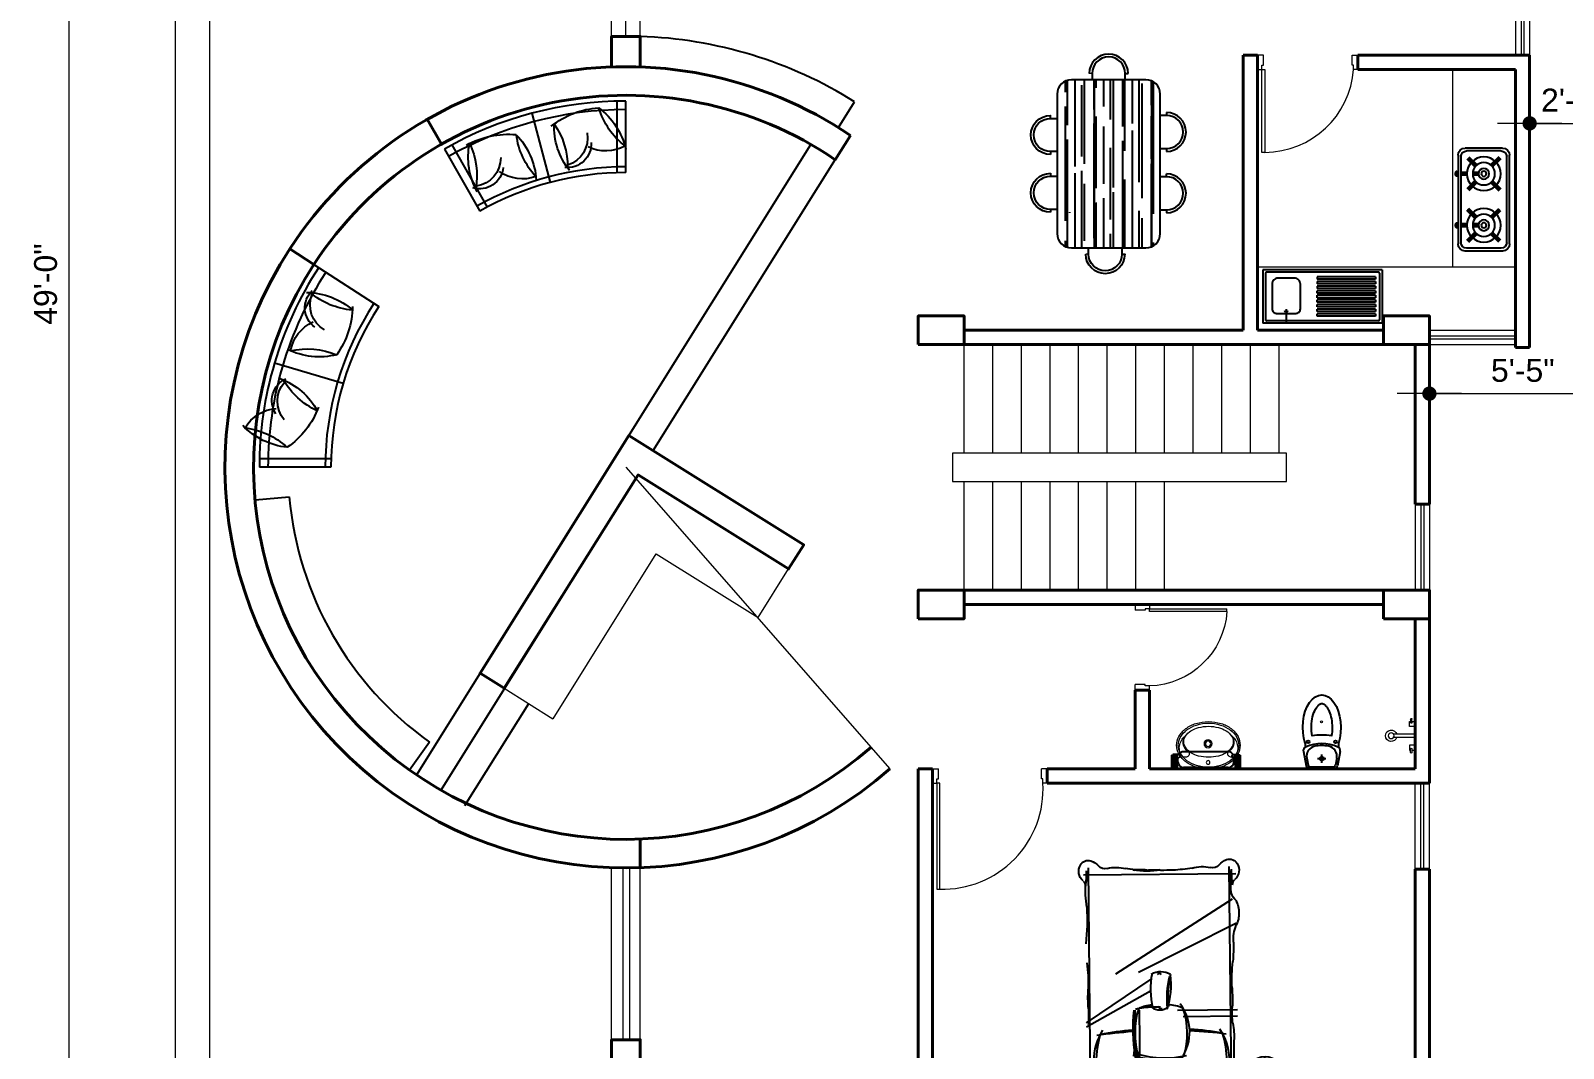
# Model space of a CAD drawing. Header units: feet. Extents: x -12602 to -9993, y 30446 to 32076.
# Drawn here: x -11987 to -11452, y 30785 to 31141 of the extents above; entities that cross this region are included whole.
import ezdxf

# ---------------------------------------------------------------- set-up
doc = ezdxf.new("R2010")
doc.units = ezdxf.units.FT
doc.layers.get('0').update_dxf_attribs({"lineweight": 30})
for name, color, linetype in [('D-TEXT', 5, 'Continuous'), ('FIXTURE', 150, 'Continuous'), ('FUR', 251, 'Continuous'), ('SHAD', 252, 'Continuous')]:
    doc.layers.add(name, color=color, linetype=linetype)
for name, color, linetype, lineweight in [('DIM', 140, 'Continuous', 20), ('Fixture-1', 22, 'Continuous', 18), ('Furniture', 28, 'Continuous', 25), ('GREEN', 72, 'Continuous', 18), ('LINE', 121, 'Continuous', 20), ('low wall', 126, 'Continuous', 20), ('RCC COL', 1, 'Continuous', 40), ('stair', 12, 'Continuous', 13), ('WALL', 7, 'Continuous', 30), ('WALL_1', 86, 'Continuous', 40)]:
    doc.layers.add(name, color=color, linetype=linetype, lineweight=lineweight)
doc.styles.add('BABUL', font='arial.ttf', dxfattribs={"height": 8})
doc.dimstyles.new('GOURI', dxfattribs={"dimtxt": 8, "dimasz": 2, "dimexe": 0.18, "dimexo": 0.0625, "dimgap": 4, "dimtad": 1, "dimdec": 0, "dimlfac": -1, "dimzin": 3, "dimdsep": 46, "dimlunit": 4, "dimtxsty": 'BABUL', "dimblk": 'RANI', "dimcen": 0.09, "dimse1": 1, "dimse2": 1, "dimclrd": 256, "dimclre": 256, "dimclrt": 256, "dimadec": 0, "dimazin": 0, "dimtfac": 1, "dimtdec": 0, "dimtix": 1, "dimtmove": 0, "dimatfit": 0, "dimfxl": 1, "dimtolj": 1, "dimtzin": 0, "dimlwd": 15, "dimlwe": 5, "dimarcsym": 0})

# ---------------------------------------------------------------- blocks, each defined once
blk = doc.blocks.new('RANI')
at = {"layer": 'DIM'}
for p, q in [((0, 5.625), (0, -5.625)), ((-5.625, 0), (5.625, 0))]:
    blk.add_line(p, q, dxfattribs=at)
at = {"layer": 'DIM', "const_width": 1.25}
blk.add_lwpolyline([(-0.625, 0, 1), (0.625, 0, 1)], format="xyb", close=True, dxfattribs=at)
blk = doc.blocks.new('*D17')
at = {"layer": 'Defpoints', "color": 0, "transparency": 16777216}
for p in [(-11936.97, 31346.23), (-11974.12, 30758.13), (-11936.97, 30758.13)]:
    blk.add_point(p, dxfattribs=at)
at = {"layer": 'DIM', "lineweight": 15, "transparency": 16777216}
blk.add_line((-11974.12, 31344.23), (-11974.12, 30760.13), dxfattribs=at)
at = {"layer": 'DIM', "lineweight": 15, "transparency": 16777216, "xscale": 2, "yscale": 2, "zscale": 2}
for p, rotation in [((-11974.12, 31346.23), 90), ((-11974.12, 30758.13), 270)]:
    blk.add_blockref('RANI', p, dxfattribs=dict(at, rotation=rotation))
at = {"layer": 'DIM', "transparency": 16777216, "insert": (-11982.21, 31052.18), "char_height": 8, "attachment_point": 5, "rotation": 90, "style": 'BABUL'}
blk.add_mtext('\\A1;49\'-0"', dxfattribs=at)
blk = doc.blocks.new('*D18')
at = {"layer": 'Defpoints', "color": 0, "transparency": 16777216}
for p in [(-11498.97, 31013.92), (-11433.76, 31013.92), (-11433.76, 31013.92)]:
    blk.add_point(p, dxfattribs=at)
at = {"layer": 'DIM', "lineweight": 15, "transparency": 16777216}
blk.add_line((-11496.97, 31013.92), (-11435.76, 31013.92), dxfattribs=at)
at = {"layer": 'DIM', "lineweight": 15, "transparency": 16777216, "xscale": 2, "yscale": 2, "zscale": 2, "rotation": 180}
blk.add_blockref('RANI', (-11498.97, 31013.92), dxfattribs=at)
at = {"layer": 'DIM', "lineweight": 15, "transparency": 16777216, "xscale": 2, "yscale": 2, "zscale": 2}
blk.add_blockref('RANI', (-11433.76, 31013.92), dxfattribs=at)
at = {"layer": 'DIM', "transparency": 16777216, "insert": (-11466.37, 31021.99), "char_height": 8, "attachment_point": 5, "style": 'BABUL'}
blk.add_mtext('\\A1;5\'-5"', dxfattribs=at)
blk = doc.blocks.new('A$C30337B08')
at = {"layer": 'FIXTURE'}
for p, q in [((1.01, 2.5), (1.01, 33.5)), ((2.01, 3), (2.01, 33)), ((16.51, 36), (3.51, 36)), ((16.01, 35), (4.01, 35)), ((4.08, 32.22), (6.92, 29.38)), ((4.42, 32.58), (7.25, 29.75)), ((4.79, 32.92), (7.63, 30.08)), ((15.22, 32.92), (12.38, 30.08)), ((15.59, 32.58), (12.76, 29.75)), ((15.93, 32.22), (13.09, 29.38)), ((18.01, 33), (18.01, 3)), ((19.01, 33.5), (19.01, 2.5)), ((0.39, 27.76), (0.39, 26.24)), ((0.49, 27.78), (0.49, 26.22)), ((0.59, 27.76), (0.59, 26.24)), ((4.13, 27.5), (2.01, 27.5)), ((4.11, 27), (2.01, 27)), ((8.11, 27), (6.11, 27)), ((8.18, 27.5), (6.14, 27.5)), ((4.13, 26.5), (2.01, 26.5)), ((6.92, 24.62), (4.08, 21.78)), ((7.25, 24.25), (4.42, 21.42)), ((7.63, 23.92), (4.79, 21.08)), ((8.18, 26.5), (6.14, 26.5)), ((12.38, 23.92), (15.22, 21.08)), ((12.76, 24.25), (15.59, 21.42)), ((13.09, 24.62), (15.93, 21.78)), ((6.92, 11.38), (4.08, 14.22)), ((7.25, 11.75), (4.42, 14.58)), ((7.63, 12.08), (4.79, 14.92)), ((12.38, 12.08), (15.22, 14.92)), ((12.76, 11.75), (15.59, 14.58)), ((13.09, 11.38), (15.93, 14.22)), ((0.39, 9.76), (0.39, 8.24)), ((0.49, 9.78), (0.49, 8.22)), ((0.59, 9.76), (0.59, 8.24)), ((4.13, 9.5), (2.01, 9.5)), ((4.11, 9), (2.01, 9)), ((4.13, 8.5), (2.01, 8.5)), ((4.08, 3.78), (6.92, 6.62)), ((4.42, 3.42), (7.25, 6.25)), ((4.79, 3.08), (7.63, 5.92)), ((8.11, 9), (6.11, 9)), ((8.18, 9.5), (6.14, 9.5)), ((8.18, 8.5), (6.14, 8.5)), ((15.22, 3.08), (12.38, 5.92)), ((15.59, 3.42), (12.76, 6.25)), ((15.93, 3.78), (13.09, 6.62)), ((16.01, 1), (4.01, 1)), ((16.51, 0), (3.51, 0))]:
    blk.add_line(p, q, dxfattribs=at)
for points in [[(0, 27, -0.063415), (0.04, 27.31, -0.076468), (0.14, 27.55, -0.107136), (0.31, 27.72, -0.147373), (0.49, 27.78, -0.147373), (0.66, 27.72, -0.107136), (0.83, 27.55, -0.076468), (0.93, 27.31, -0.063415), (0.97, 27, -0.063415), (0.93, 26.69, -0.076468), (0.83, 26.45, -0.107136), (0.66, 26.28, -0.147373), (0.49, 26.22, -0.147373), (0.31, 26.28, -0.107136), (0.14, 26.45, -0.076468), (0.04, 26.69, -0.063415)], [(0, 9, -0.063415), (0.04, 9.31, -0.076468), (0.14, 9.55, -0.107136), (0.31, 9.72, -0.147373), (0.49, 9.78, -0.147373), (0.66, 9.72, -0.107136), (0.83, 9.55, -0.076468), (0.93, 9.31, -0.063415), (0.97, 9, -0.063415), (0.93, 8.69, -0.076468), (0.83, 8.45, -0.107136), (0.66, 8.28, -0.147373), (0.49, 8.22, -0.147373), (0.31, 8.28, -0.107136), (0.14, 8.45, -0.076468), (0.04, 8.69, -0.063415)]]:
    blk.add_lwpolyline(points, format="xyb", close=True, dxfattribs=at)
for centre, radius in [((10.01, 27), 5.89), ((10.01, 27), 3.89), ((10.01, 27), 1.89), ((10.01, 27), 0.895), ((10.01, 9), 5.89), ((10.01, 9), 3.89), ((10.01, 9), 1.89), ((10.01, 9), 0.895)]:
    blk.add_circle(centre, radius, dxfattribs=at)
for centre, radius, start, end in [((3.51, 33.5), 2.5, 90, 180), ((4.01, 33), 2, 90, 180), ((16.01, 33), 2, 0, 90), ((16.51, 33.5), 2.5, 0, 90), ((3.51, 2.5), 2.5, 180, 270), ((4.01, 3), 2, 180, 270), ((16.01, 3), 2, 270, 0), ((16.51, 2.5), 2.5, 270, 0)]:
    blk.add_arc(centre, radius, start, end, dxfattribs=at)
blk = doc.blocks.new('basin.1')
at = {"layer": 'FIXTURE', "color": 32}
for p, q in [((-243565.58, 8081.66), (-243565.58, 8046.11)), ((-243565.58, 8081.66), (-243549.58, 8081.66)), ((-243564.83, 8080.61), (-243564.83, 8047.16)), ((-243564.53, 8080.91), (-243550.63, 8080.91)), ((-243563.48, 8079.69), (-243563.48, 8062.3)), ((-243563.48, 8079.69), (-243562.78, 8079.69)), ((-243562.78, 8079.69), (-243562.78, 8062.3)), ((-243562.08, 8079.69), (-243562.08, 8062.3)), ((-243562.08, 8079.69), (-243561.38, 8079.69)), ((-243561.38, 8079.69), (-243561.38, 8062.3)), ((-243560.68, 8079.69), (-243560.68, 8062.3)), ((-243560.68, 8079.69), (-243559.98, 8079.69)), ((-243559.98, 8079.69), (-243559.98, 8062.3)), ((-243559.28, 8079.69), (-243559.28, 8062.3)), ((-243559.28, 8079.69), (-243559.28, 8062.3)), ((-243559.28, 8079.69), (-243558.58, 8079.69)), ((-243558.58, 8079.69), (-243558.58, 8062.3)), ((-243557.94, 8079.69), (-243557.94, 8062.3)), ((-243557.94, 8079.69), (-243557.24, 8079.69)), ((-243557.24, 8079.69), (-243557.24, 8062.3)), ((-243556.58, 8079.69), (-243556.58, 8062.3)), ((-243556.58, 8079.69), (-243555.88, 8079.69)), ((-243555.88, 8079.69), (-243555.88, 8062.3)), ((-243555.18, 8079.69), (-243555.18, 8062.3)), ((-243555.18, 8079.69), (-243554.48, 8079.69)), ((-243554.48, 8079.69), (-243554.48, 8062.3)), ((-243553.78, 8079.69), (-243553.78, 8062.3)), ((-243553.78, 8079.69), (-243553.08, 8079.69)), ((-243553.08, 8079.69), (-243553.08, 8062.3)), ((-243552.38, 8079.69), (-243552.38, 8062.3)), ((-243552.38, 8079.69), (-243551.68, 8079.69)), ((-243551.68, 8079.69), (-243551.68, 8062.3)), ((-243550.33, 8080.61), (-243550.33, 8047.16)), ((-243549.58, 8081.66), (-243549.58, 8046.11)), ((-243563.48, 8062.3), (-243562.78, 8062.3)), ((-243562.08, 8062.3), (-243561.38, 8062.3)), ((-243560.68, 8062.3), (-243559.98, 8062.3)), ((-243558.58, 8062.3), (-243559.28, 8062.3)), ((-243557.24, 8062.3), (-243557.94, 8062.3)), ((-243555.88, 8062.3), (-243556.58, 8062.3)), ((-243554.48, 8062.3), (-243555.18, 8062.3)), ((-243553.08, 8062.3), (-243553.78, 8062.3)), ((-243551.68, 8062.3), (-243552.38, 8062.3)), ((-243553.78, 8053.08), (-243549.83, 8053.08)), ((-243565.58, 8046.11), (-243549.58, 8046.11)), ((-243564.53, 8046.86), (-243550.63, 8046.86))]:
    blk.add_line(p, q, dxfattribs=at)
blk.add_lwpolyline([(-243561.26, 8048.86), (-243553.9, 8048.86, 0.414214), (-243552.55, 8050.21), (-243552.55, 8055.95, 0.414214), (-243553.9, 8057.3), (-243561.26, 8057.3, 0.414214), (-243563.06, 8055.5), (-243563.06, 8050.66, 0.414214)], format="xyb", close=True, dxfattribs=at)
for centre, radius, start, end in [((-243564.53, 8080.61), 0.3, 90, 180), ((-243550.63, 8080.61), 0.3, 0, 90), ((-243552.18, 8053.08), 1, 143.2125, 216.7875), ((-243564.53, 8047.16), 0.3, 180, 270), ((-243550.63, 8047.16), 0.3, 270, 0)]:
    blk.add_arc(centre, radius, start, end, dxfattribs=at)
blk = doc.blocks.new('A$C4B1E055B')
at = {"layer": 'Furniture', "linetype": 'Continuous'}
h = blk.add_hatch(dxfattribs=at)
h.set_pattern_fill('AR-RROOF', color=256, scale=5, angle=-180, style=0)
h.set_pattern_definition([(180, (2260.751, 240.4677), (-11, -5), [75, -10, 25, -5]), (180, (2254.101, 237.968), (5, -6.65), [15, -1.65, 30, -3.75]), (180, (2258.2512, 236.2177), (-26, -3.35), [40, -7, 20, -5])])
h.paths.add_polyline_path([(14.01, 45.01, 0.414214), (9.01, 40.01), (9.01, 14.01, 0.414214), (14.01, 9.01), (62.76, 9.01, 0.414214), (67.76, 14.01), (67.76, 40.01, 0.414214), (62.76, 45.01)])
at = {"layer": 'Furniture', "color": 0}
for p, q in [((22.47, 47.37), (21.47, 47.37)), ((35.07, 47.37), (34.07, 47.37)), ((42.67, 47.37), (41.67, 47.37)), ((54.27, 47.37), (55.27, 47.37)), ((6.8, 22.41), (6.8, 21.41)), ((69.96, 21.21), (69.96, 20.21)), ((22.3, 6.8), (21.3, 6.8)), ((33.9, 6.8), (34.9, 6.8)), ((43.71, 6.8), (42.71, 6.8)), ((56.31, 6.8), (55.31, 6.8))]:
    blk.add_line(p, q, dxfattribs=at)
at = {"layer": 'Furniture', "linetype": 'Continuous'}
for points in [[(21.47, 47.37, -1), (35.07, 47.37)], [(41.67, 47.37), (41.67, 47.37, -1), (55.27, 47.37), (55.27, 47.37)], [(22.47, 45.01), (22.47, 47.37, -1), (34.07, 47.37), (34.07, 45.01)], [(42.67, 45.01), (42.67, 47.37, -1), (54.27, 47.37), (54.27, 45.01)], [(62.76, 45.01), (14.01, 45.01, 0.414214), (9.01, 40.01), (9.01, 14.01, 0.414214), (14.01, 9.01), (62.76, 9.01)], [(14.01, 9.01), (62.76, 9.01, 0.414214), (67.76, 14.01), (67.76, 40.01, 0.414214), (62.76, 45.01), (14.01, 45.01)], [(6.8, 21.41), (6.8, 21.41, -1), (6.8, 35.01)], [(9.01, 22.41), (6.8, 22.41, -1), (6.8, 34.01), (9.01, 34.01)], [(67.76, 21.21), (69.96, 21.21, 1), (69.96, 32.81), (67.76, 32.81)], [(69.96, 20.21), (69.96, 20.21, 1), (69.96, 33.81)], [(21.3, 6.8, 1), (34.9, 6.8)], [(22.3, 9.01), (22.3, 6.8, 1), (33.9, 6.8), (33.9, 9.01)], [(42.71, 6.8, 1), (56.31, 6.8)], [(43.71, 9.01), (43.71, 6.8, 1), (55.31, 6.8), (55.31, 9.01)]]:
    blk.add_lwpolyline(points, format="xyb", dxfattribs=at)
at = {"layer": 'GREEN', "color": 0}
for p, q in [((6.8, 34.01), (6.8, 35.01)), ((69.96, 32.81), (69.96, 33.81))]:
    blk.add_line(p, q, dxfattribs=at)
at = {"layer": 'SHAD'}
blk.add_line((21.22, 40.56), (21.47, 40.56), dxfattribs=at)
blk = doc.blocks.new('ghggjhgjhhhhh')
at = {"layer": 'Fixture-1', "linetype": 'Continuous'}
for major_axis, start_param, end_param in [((4.4, -4.4), 2.356194, 2.864561), ((-4.4, -4.4), 3.418624, 3.926991)]:
    blk.add_ellipse((1.48, 5.08), major_axis=major_axis, ratio=1, start_param=start_param, end_param=end_param, dxfattribs=at)
at = {"layer": 'Fixture-1', "linetype": 'Continuous', "extrusion": (0, 0, -1)}
for centre, major_axis, start_param, end_param in [((1.48, 5.08), (-4, 4), 0.277032, 0.785398), ((1.48, 5.08), (4, 4), -0.785398, -0.277032), ((4.86, 1.19), (8.13, 8.13), 4.225689, 4.566231), ((4.86, 1.19), (7.73, 7.73), 4.225689, 4.566231), ((4.51, 1.25), (6.73, 6.73), 4.180478, 4.485897), ((2.79, 2.72), (6.31, 6.31), 4.566231, 4.989421), ((2.79, 2.72), (5.91, 5.91), 4.566231, 4.989421), ((1.9, 2.89), (-4.56, 4.56), 6.056693, 6.483617), ((2.57, 4.78), (3.97, 3.97), 4.533865, 5.257317), ((0.51, 5.52), (-2.51, 2.51), 6.262957, 8.154579), ((0.26, 5.36), (2.46, 2.46), -1.370365, -0.785398), ((0.26, 5.36), (-2.46, 2.46), 0.785398, 1.370365), ((2.37, 5.83), (-3.22, 3.22), 0.531261, 1.440514), ((-1.37, 2.89), (4.56, 4.56), -0.200432, 0.226492), ((4.4, 8.11), (0.847, 0.847), 1.399731, 3.037142), ((-3.98, 1.25), (-6.73, 6.73), 1.797289, 2.102707), ((0.16, 2.72), (5.91, 5.91), -0.277032, 0.146158), ((0.16, 2.72), (6.31, 6.31), -0.277032, 0.146158), ((4.14, 8.29), (-1.08, 1.08), 1.505156, 2.970527), ((-1.91, 1.19), (-7.73, 7.73), 1.716955, 2.057496), ((-1.91, 1.19), (8.13, 8.13), 0.146158, 0.486699), ((8.12, 0.18), (10.54, 10.54), 3.926991, 4.225689), ((8.12, 0.18), (-10.54, 10.54), 5.199088, 5.497787), ((8.12, 0.18), (10.15, 10.15), 3.926991, 4.225689), ((8.12, 0.18), (10.15, 10.15), 3.628292, 3.926991), ((8.64, 0.18), (9.75, 9.75), 3.926991, 4.180478), ((8.64, 0.18), (-9.75, 9.75), 5.2443, 5.497787), ((0.95, 0.02), (-1, 1), 4.712389, 10.995574), ((0.95, 0.02), (-0.671, 0.671), 4.712389, 10.995574), ((-8.12, 0.18), (-9.75, 9.75), 2.102707, 2.356194), ((-8.12, 0.18), (9.75, 9.75), 0.785398, 1.038886), ((7.48, 0.02), (-0.451, 0.451), 4.712389, 10.995574), ((-5.17, 0.18), (10.15, 10.15), 0.486699, 0.785398), ((-5.17, 0.18), (-10.15, 10.15), 2.356194, 2.654893), ((-5.17, 0.18), (-10.54, 10.54), 2.057496, 2.356194), ((-5.17, 0.18), (10.54, 10.54), 0.785398, 1.084097), ((4.86, -0.82), (-8.13, 8.13), 4.858547, 5.199088), ((4.86, -0.82), (-7.73, 7.73), 4.858547, 5.199088), ((4.51, -0.89), (-6.73, 6.73), 4.938881, 5.2443), ((-3.98, -0.89), (6.73, 6.73), 1.038886, 1.344304), ((-1.91, -0.82), (-7.73, 7.73), 2.654893, 2.995434), ((-1.91, -0.82), (8.13, 8.13), 1.084097, 1.424638), ((2.79, -2.36), (6.31, 6.31), 2.864561, 3.287751), ((2.79, -2.36), (5.91, 5.91), 2.864561, 3.287751), ((1.9, -2.52), (4.56, 4.56), 2.941161, 3.368085), ((0.51, -5.17), (-2.5, 2.5), 2.839983, 4.733183), ((2.56, -4.43), (3.96, 3.96), 2.596934, 3.321276), ((0.26, -4.99), (2.46, 2.46), 2.356194, 2.941161), ((1.48, -4.72), (4.4, 4.4), 2.356194, 2.864561), ((1.48, -4.72), (4, 4), 2.356194, 2.864561), ((0.26, -4.99), (2.46, 2.46), 1.771228, 2.356194), ((2.37, -5.47), (-3.22, 3.22), 3.271875, 4.181128), ((1.48, -4.72), (-4, 4), 3.418624, 3.926991), ((1.48, -4.72), (-4.4, 4.4), 3.418624, 3.926991), ((-1.37, -2.52), (-4.56, 4.56), 2.9151, 3.342024), ((4.4, -7.74), (-0.847, 0.847), 0.104451, 1.741862), ((0.16, -2.36), (5.91, 5.91), 1.424638, 1.847828), ((0.16, -2.36), (6.31, 6.31), 1.424638, 1.847828), ((4.14, -7.93), (-1.08, 1.08), 1.741862, 3.207233)]:
    blk.add_ellipse(centre, major_axis=major_axis, ratio=1, start_param=start_param, end_param=end_param, dxfattribs=at)
blk = doc.blocks.new('gl. shelf.plan')
at = {"layer": 'FIXTURE'}
for p, q in [((-24.01, -4.79), (-24.01, 0)), ((-24.01, 0), (-22.21, 0)), ((-22.21, -4.79), (-22.21, 0)), ((-1.8, -4.79), (-1.8, 0)), ((0, 0), (-1.8, 0)), ((0, -4.79), (0, 0)), ((-24.01, -2.33), (-22.21, -2.33)), ((-24.01, -2.43), (-22.21, -2.43)), ((-24.01, -4.79), (-22.21, -4.79)), ((-23.54, -4.79), (-23.54, -5)), ((-22.54, -5), (-23.54, -5)), ((-22.54, -4.79), (-22.54, -5)), ((-21.54, -5), (-22.54, -5)), ((-22.21, -3.91), (-21.54, -3.91)), ((-21.04, -4.41), (-21.04, -4.5)), ((-1.8, -3.91), (-2.47, -3.91)), ((-2.47, -5), (-1.47, -5)), ((0, -2.33), (-1.8, -2.33)), ((0, -2.43), (-1.8, -2.43)), ((0, -4.79), (-1.8, -4.79)), ((-1.47, -4.79), (-1.47, -5)), ((-1.47, -5), (-0.47, -5)), ((-0.47, -4.79), (-0.47, -5))]:
    blk.add_line(p, q, dxfattribs=at)
at = {"layer": 'FIXTURE', "lineweight": 0}
for p, q in [((-23.95, -2.33), (-23.95, 0)), ((-23.86, -2.33), (-23.86, 0)), ((-23.74, -2.33), (-23.74, 0)), ((-23.53, -2.33), (-23.53, 0)), ((-23.1, -2.33), (-23.1, 0)), ((-22.76, -2.33), (-22.76, 0)), ((-22.54, -2.33), (-22.54, 0)), ((-22.36, -2.33), (-22.36, 0)), ((-22.26, -2.33), (-22.26, 0)), ((-1.74, -2.33), (-1.74, 0)), ((-1.65, -2.33), (-1.65, 0)), ((-1.46, -2.33), (-1.46, 0)), ((-1.25, -2.33), (-1.25, 0)), ((-0.91, -2.33), (-0.91, 0)), ((-0.48, -2.33), (-0.48, 0)), ((-0.27, -2.33), (-0.27, 0)), ((-0.15, -2.33), (-0.15, 0)), ((-0.06, -2.33), (-0.06, 0)), ((-23.95, -4.79), (-23.95, -2.43)), ((-23.86, -4.79), (-23.86, -2.43)), ((-23.74, -4.79), (-23.74, -2.43)), ((-23.53, -4.79), (-23.53, -2.43)), ((-23.1, -4.79), (-23.1, -2.43)), ((-22.76, -4.79), (-22.76, -2.43)), ((-22.54, -4.79), (-22.54, -2.43)), ((-22.36, -4.79), (-22.36, -2.43)), ((-22.26, -4.79), (-22.26, -2.43)), ((-1.74, -4.79), (-1.74, -2.43)), ((-1.65, -4.79), (-1.65, -2.43)), ((-1.46, -4.79), (-1.46, -2.43)), ((-1.25, -4.79), (-1.25, -2.43)), ((-0.91, -4.79), (-0.91, -2.43)), ((-0.48, -4.79), (-0.48, -2.43)), ((-0.27, -4.79), (-0.27, -2.43)), ((-0.15, -4.79), (-0.15, -2.43)), ((-0.06, -4.79), (-0.06, -2.43))]:
    blk.add_line(p, q, dxfattribs=at)
at = {"layer": 'FIXTURE', "color": 250}
for p, q in [((-21.79, -2.41), (-21.79, -3.91)), ((-19.79, -0.5), (-4.22, -0.5)), ((-2.22, -2.43), (-2.22, -3.91)), ((-19.79, -6), (-4.22, -6))]:
    blk.add_line(p, q, dxfattribs=at)
for centre, start, end in [((-19.79, -2.5), 90, 177.5579), ((-19.79, -4), 209.9896, 270), ((-4.22, -2.5), 2.4421, 90), ((-4.22, -4), 270, 330.0104)]:
    blk.add_arc(centre, 2, start, end, dxfattribs=at)
at = {"layer": 'FIXTURE'}
for centre, start, end in [((-21.54, -4.41), 0, 90), ((-21.54, -4.5), 270, 0), ((-2.47, -4.41), 90, 180), ((-2.47, -4.5), 180, 270)]:
    blk.add_arc(centre, 0.5, start, end, dxfattribs=at)
blk = doc.blocks.new('T.FIX')
at = {"layer": 'Fixture-1', "linetype": 'Continuous'}
for p, q in [((13985.52, 2856.8, 1.18), (13984.32, 2856.8, 1.18)), ((13984.32, 2856.3, 1.18), (13985.52, 2856.3, 1.18)), ((13985.15, 2857.89, 1.18), (13986.9, 2857.89, 1.18)), ((13989.65, 2850.39, 1.18), (13989.65, 2857.89, 1.18)), ((13990.65, 2857.89, 1.18), (13989.65, 2857.89, 1.18)), ((13990.65, 2857.89, 1.18), (13990.65, 2850.39, 1.18)), ((13995.15, 2857.89, 1.18), (13993.4, 2857.89, 1.18)), ((13994.78, 2856.8, 1.18), (13995.98, 2856.8, 1.18)), ((13995.98, 2856.3, 1.18), (13994.78, 2856.3, 1.18))]:
    blk.add_line(p, q, dxfattribs=at)
at = {"layer": 'Fixture-1', "linetype": 'Continuous', "elevation": 1.18}
for points in [[(13985.15, 2856.8), (13985.15, 2857.89), (13986.9, 2857.89), (13986.9, 2855.89), (13985.15, 2855.89), (13985.15, 2856.3)], [(13995.15, 2856.8), (13995.15, 2857.89), (13993.4, 2857.89), (13993.4, 2855.89), (13995.15, 2855.89), (13995.15, 2856.3)]]:
    blk.add_lwpolyline(points, dxfattribs=at)
at = {"layer": 'Fixture-1', "linetype": 'Continuous'}
blk.add_circle((13990.15, 2849.52, 1.18), 1, dxfattribs=at)
for centre, radius, start, end in [((13984.32, 2856.55, 1.18), 0.25, 90, 270), ((13985.52, 2856.55, 1.18), 0.25, 270, 90), ((13994.78, 2856.55, 1.18), 0.25, 90, 270), ((13995.98, 2856.55, 1.18), 0.25, 270, 90), ((13990.15, 2849.52, 1.18), 2, 104.4775, 75.5225)]:
    blk.add_arc(centre, radius, start, end, dxfattribs=at)
blk = doc.blocks.new('A$C57130CE8')
at = {"color": 0}
for p, q in [((0, 30), (0, 28)), ((3.5, 28), (0, 28)), ((5, 28.5), (3.5, 28.5)), ((3.5, 28.5), (3.5, 28)), ((5, 30), (5, 28.5)), ((0, 0), (0, 2)), ((3.5, 2), (0, 2)), ((3.5, 1.5), (3.5, 2)), ((5, 1.5), (3.5, 1.5)), ((32, 2.5), (5, 2.5)), ((5, 2.5), (5, 1.5)), ((5, 0), (5, 1.5)), ((5, 1.5), (32, 1.5)), ((32, 2.5), (32, 1.5))]:
    blk.add_line(p, q, dxfattribs=at)
blk.add_arc((4.18, 0.63), 27.88, 3.8498, 88.312, dxfattribs=at)
blk = doc.blocks.new('A$C1EB656F2')
at = {"color": 0}
for p, q in [((38.5, 42), (37.5, 42)), ((37.5, 42), (37.5, 5)), ((38.5, 5), (38.5, 42)), ((0, 5), (1.5, 5)), ((1.5, 5), (1.5, 3.5)), ((1.5, 3.5), (2, 3.5)), ((2, 3.5), (2, 0)), ((37.5, 5), (38.5, 5)), ((38, 3.5), (38, 0)), ((38.5, 3.5), (38, 3.5)), ((40, 5), (38.5, 5)), ((38.5, 5), (38.5, 3.5)), ((0, 0), (2, 0)), ((40, 0), (38, 0))]:
    blk.add_line(p, q, dxfattribs=at)
blk.add_arc((36.4, 7.06), 34.96, 88.1894, 183.3802, dxfattribs=at)
blk = doc.blocks.new('A$C32F139EE')
at = {"layer": 'GREEN', "color": 0}
blk.add_blockref('A$C1EB656F2', (0, 0), dxfattribs=at)
blk = doc.blocks.new('pillow')
for centre, radius, start, end in [((-4.52, -14.98), 24.99, 65.9074, 106.4509), ((3.37, 9.4), 13.83, 180.4602, 235.7275), ((-0.21, 33.6), 26.38, 247.1325, 282.7343), ((-21.57, -5), 30.13, 350.9394, 25.2191), ((0.09, -7.84), 8.33, 116.1579, 215.8329), ((3.26, -9.39), 9.94, 109.1658, 191.9587), ((-4.46, 12.9), 24.99, 260.8023, 301.3458), ((5.94, -34.75), 26.38, 84.7504, 119.8773)]:
    blk.add_arc(centre, radius, start, end)
blk = doc.blocks.new('11')
at = {"color": 0}
blk.add_lwpolyline([(-53314.77, 19823.41), (-53285.77, 19823.41), (-53285.77, 19822.41), (-53314.77, 19822.41)], close=True, dxfattribs=at)
for points in [[(-53285.77, 19824.91), (-53285.77, 19823.41), (-53284.27, 19823.41), (-53284.27, 19822.91), (-53280.77, 19822.91), (-53280.77, 19824.91)], [(-53285.77, 19789.91), (-53285.77, 19791.41), (-53284.27, 19791.41), (-53284.27, 19791.91), (-53280.77, 19791.91), (-53280.77, 19789.91), (-53285.77, 19789.91)]]:
    blk.add_lwpolyline(points, dxfattribs=at)
blk.add_arc((-53283.59, 19822.52), 31.18, 180.1911, 265.9906, dxfattribs=at)
blk = doc.blocks.new('A$C54C74D52')
at = {"layer": 'FIXTURE'}
for p, q in [((0.2, 6.06), (1.19, 1.14)), ((0.85, 8.86), (0.85, 7.54)), ((13.07, 6.06), (12.09, 1.14)), ((12.43, 8.86), (12.43, 7.54)), ((1.39, 3.74), (1.88, 1.28)), ((2.58, 0.71), (10.7, 0.71)), ((2.58, 0), (10.7, 0)), ((8.1, 3.56), (5.18, 3.56)), ((6.64, 2.1), (6.64, 5.02)), ((11.89, 3.74), (11.4, 1.28))]:
    blk.add_line(p, q, dxfattribs=at)
for centre, radius in [((1.89, 9.48), 0.496), ((11.39, 9.48), 0.496), ((6.64, 3.56), 0.71)]:
    blk.add_circle(centre, radius, dxfattribs=at)
for centre, radius, start, end in [((6.64, -4.66), 16.52, 78.2082, 101.7923), ((1.59, 6.34), 1.42, 114.6256, 191.2679), ((6.64, -4.66), 13.52, 65.3744, 114.6256), ((4.86, 4.43), 3.54, 101.0341, 191.2679), ((6.64, -4.66), 12.81, 78.9659, 101.0341), ((8.41, 4.43), 3.54, 348.7321, 78.9659), ((11.68, 6.34), 1.42, 348.7321, 65.3744), ((2.58, 1.42), 1.42, 191.2679, 270), ((2.58, 1.42), 0.709, 191.2679, 270), ((10.7, 1.42), 0.709, 270, 348.7321), ((10.7, 1.42), 1.42, 270, 348.7321)]:
    blk.add_arc(centre, radius, start, end, dxfattribs=at)
at = {"layer": 'FIXTURE', "extrusion": (0, 0, -1)}
blk.add_ellipse((6.64, 14.45), major_axis=(0, 11.42), ratio=0.581883, start_param=4.200734, end_param=8.365637, dxfattribs=at)
at = {"layer": 'FIXTURE'}
blk.add_open_spline([(3.26, 11.51), (3.26, 11.52), (3.26, 11.54), (3.06, 12.63), (2.97, 13.79), (3.04, 16.09), (3.19, 17.22), (3.7, 19.26), (4.06, 20.17), (4.74, 21.39), (5.04, 21.79), (5.6, 22.39), (5.86, 22.59), (6.23, 22.79), (6.36, 22.83), (6.57, 22.87), (6.66, 22.87), (6.86, 22.84), (6.98, 22.81), (7.28, 22.67), (7.46, 22.55), (7.86, 22.21), (8.08, 21.97), (8.53, 21.38), (8.75, 21.02), (9.31, 19.93), (9.61, 19.11), (10.06, 17.3), (10.21, 16.31), (10.31, 14.28), (10.27, 13.25), (10.1, 12.01), (10.06, 11.76), (10.02, 11.51)], degree=3, knots=[4.401759, 4.401759, 4.401759, 4.401759, 4.406825, 4.406825, 4.763145, 4.763145, 5.119465, 5.119465, 5.475785, 5.475785, 5.726371, 5.726371, 5.976956, 5.976956, 6.169898, 6.169898, 6.362839, 6.362839, 6.555781, 6.555781, 6.748723, 6.748723, 6.941665, 6.941665, 7.134607, 7.134607, 7.450538, 7.450538, 7.766469, 7.766469, 8.0824, 8.0824, 8.164613, 8.164613, 8.164613, 8.164613], dxfattribs=at)
at = {"layer": 'GREEN', "color": 0}
blk.add_circle((6.55, 16.44), 0.336, dxfattribs=at)
blk = doc.blocks.new('*D27')
at = {"layer": 'Defpoints', "color": 0, "transparency": 16777216}
for p in [(-11463.97, 31121.33), (-11433.76, 31121.33), (-11433.76, 31108.36)]:
    blk.add_point(p, dxfattribs=at)
at = {"layer": 'LINE', "lineweight": 15, "transparency": 16777216}
blk.add_line((-11461.97, 31108.36), (-11435.76, 31108.36), dxfattribs=at)
at = {"layer": 'LINE', "lineweight": 15, "transparency": 16777216, "xscale": 2, "yscale": 2, "zscale": 2, "rotation": 180}
blk.add_blockref('RANI', (-11463.97, 31108.36), dxfattribs=at)
at = {"layer": 'LINE', "lineweight": 15, "transparency": 16777216, "xscale": 2, "yscale": 2, "zscale": 2}
blk.add_blockref('RANI', (-11433.76, 31108.36), dxfattribs=at)
at = {"layer": 'LINE', "transparency": 16777216, "insert": (-11448.87, 31116.44), "char_height": 8, "attachment_point": 5, "style": 'BABUL'}
blk.add_mtext('\\A1;2\'-6"', dxfattribs=at)
blk = doc.blocks.new('Lamp - Table')
at = {"layer": 'Furniture', "linetype": 'Continuous'}
for p, q in [((0, 7), (0, 1)), ((-1, 0), (-7, 0)), ((1, 0), (7, 0)), ((0, -1), (0, -7))]:
    blk.add_line(p, q, dxfattribs=at)
blk.add_lwpolyline([(0, -3), (3, 0), (0, 3), (-3, 0)], close=True, dxfattribs=at)
for radius in [7, 1]:
    blk.add_circle((0, 0), radius, dxfattribs=at)
blk = doc.blocks.new('bd')
at = {"layer": 'Furniture'}
for p, q in [((-54328.1, 19673.9), (-54325.6, 19677.1)), ((-54326.64, 19675.1), (-54326.64, 19602.63)), ((-54325.6, 19677.1), (-54280.02, 19677.06)), ((-54321.8, 19676.7), (-54324.3, 19672.53)), ((-54321.4, 19676.7), (-54323.9, 19672.7)), ((-54285.6, 19676.66), (-54285.6, 19672.66)), ((-54285.2, 19676.66), (-54285.2, 19672.49)), ((-54280.02, 19677.06), (-54280.02, 19673.86)), ((-54324.3, 19673.9), (-54328.1, 19673.9)), ((-54324.3, 19672.53), (-54321.35, 19669.59)), ((-54280.02, 19674.08), (-54323.9, 19674.13)), ((-54281.4, 19673.86), (-54323.9, 19673.9)), ((-54280.02, 19673.86), (-54323.9, 19673.9)), ((-54323.9, 19672.7), (-54321.07, 19669.87)), ((-54318.61, 19667.68), (-54318.61, 19671.67)), ((-54318.61, 19667.68), (-54318.61, 19671.67)), ((-54290.89, 19667.63), (-54290.89, 19671.62)), ((-54290.89, 19667.63), (-54290.89, 19671.62)), ((-54285.6, 19672.66), (-54288.43, 19669.83)), ((-54285.2, 19672.49), (-54288.15, 19669.54)), ((-54282.49, 19673.86), (-54282.49, 19602.59)), ((-54318.43, 19668), (-54321.88, 19666)), ((-54318.43, 19668), (-54321.88, 19666)), ((-54318.8, 19668), (-54315.34, 19666)), ((-54318.8, 19668), (-54315.34, 19666)), ((-54290.7, 19667.95), (-54294.16, 19665.96)), ((-54290.7, 19667.95), (-54294.16, 19665.96)), ((-54291.07, 19667.95), (-54287.62, 19665.96)), ((-54291.07, 19667.95), (-54287.62, 19665.96)), ((-54281.39, 19651.16), (-54301.77, 19637.72)), ((-54281.39, 19652.36), (-54301.54, 19641.39)), ((-54311.66, 19649.51), (-54328.69, 19649.51)), ((-54309.93, 19647.48), (-54328.69, 19647.48)), ((-54297.81, 19635.46), (-54328.69, 19620.3)), ((-54290.78, 19635.85), (-54327.56, 19612.75)), ((-54280.98, 19604.78), (-54328.69, 19604.82))]:
    blk.add_line(p, q, dxfattribs=at)
at = {"layer": 'Furniture', "const_width": 0.107}
for points in [[(-54318.61, 19670.97), (-54318.61, 19671.62)], [(-54318.61, 19670.97), (-54318.61, 19671.62)], [(-54290.89, 19670.93), (-54290.89, 19671.57)], [(-54290.89, 19670.93), (-54290.89, 19671.57)], [(-54321.28, 19666.35), (-54321.84, 19666.03)], [(-54321.28, 19666.35), (-54321.84, 19666.03)], [(-54315.95, 19666.35), (-54315.38, 19666.03)], [(-54315.95, 19666.35), (-54315.38, 19666.03)], [(-54293.55, 19666.31), (-54294.12, 19665.98)], [(-54293.55, 19666.31), (-54294.12, 19665.98)], [(-54288.22, 19666.31), (-54287.66, 19665.98)], [(-54288.22, 19666.31), (-54287.66, 19665.98)]]:
    blk.add_lwpolyline(points, dxfattribs=at)
at = {"layer": 'Furniture'}
for centre, radius in [((-54318.61, 19667.89), 3.2), ((-54318.61, 19667.89), 2.77), ((-54318.61, 19667.89), 2.77), ((-54290.89, 19667.85), 3.2), ((-54290.89, 19667.85), 2.77), ((-54290.89, 19667.85), 2.77), ((-54318.61, 19667.89), 1.17), ((-54318.61, 19667.89), 1.17), ((-54290.89, 19667.85), 1.17), ((-54290.89, 19667.85), 1.17)]:
    blk.add_circle(centre, radius, dxfattribs=at)
for centre, radius, start, end in [((-54284.01, 19639.22), 24.02, 160.7609, 186.7163), ((-54336.9, 19643.65), 29.92, 345.7922, 5.1008), ((-54336.51, 19644.22), 29.92, 345.7922, 5.1008), ((-54304.43, 19643.12), 4.25, 52.5249, 128.1193), ((-54304.91, 19645.6), 1.34, 25.6644, 97.9411), ((-54300.22, 19280.88), 365.51, 89.8562, 90.6822), ((-54325.11, 19641.04), 23.58, 347.452, 13.8992), ((-54304.8, 19641.33), 5.91, 238.3466, 300.0372), ((-54304.37, 19637.07), 1.09, 230.3987, 310.8105)]:
    blk.add_arc(centre, radius, start, end, dxfattribs=at)
at = {"layer": 'Furniture', "extrusion": (0, 0, -1)}
for centre, major_axis, ratio, start_param, end_param in [((-54197.95, 19668.45), (-129.36, 0), 0.909091, -0.017655, 0.044623), ((-54230.91, 19663.98), (-2.55, 72.16), 0.917096, -1.564914, -1.419283), ((-54291.18, 19602.7), (0.34, -70.27), 0.550992, 2.994676, 3.318334), ((-54291.87, 19616.54), (-0.38, -57.25), 0.436171, 2.930942, 3.382652), ((-54003.87, 19663.76), (0.61, 326.8), 0.895379, 4.705786, 4.739949), ((-54300.72, 19663.26), (-1.04, -17.52), 0.974542, 4.084557, 5.242123), ((-54313.53, 19664.1), (5.01, -29.82), 0.962214, 4.604968, 5.184519), ((-54411.17, 19668.4), (129.36, 0), 0.909091, -0.044623, 0.017655), ((-53385.96, 19643.85), (-941.65, 0), 0.909091, 0.015632, 0.026313), ((-54230.59, 19641.55), (67.28, -20.12), 0.025328, 2.977642, 3.305549), ((-54005.33, 19653.58), (-206.91, 206.91), 1, 5.476588, 5.527445), ((-54325.71, 19654.6), (29.12, 0), 0.909091, -0.280538, 0.299165), ((-54289.81, 19717.76), (-7.19, -56.92), 0.081029, -0.185951, 0.185979), ((-54230.37, 19653.8), (66.23, 0), 0.909091, 3.034778, 3.273423), ((-54301.88, 19655.62), (-25.69, 0), 0.909091, -0.166385, 0.069173), ((-54362.48, 19648.61), (35.44, 0), 0.909091, -0.09759, 0.056165), ((-54302.54, 19760.14), (-120.03, -4.23), 0.885695, 4.593133, 4.687946), ((-54301.66, 19711.97), (-73.57, -3.02), 0.798014, 4.526421, 4.665729), ((-54246.64, 19648.57), (-35.44, 0), 0.909091, -0.056165, 0.09759), ((-54260.62, 19643.72), (66.56, 0), 0.909091, 3.090587, 3.192598), ((-54312.02, 19752.14), (12.6, -105.63), 0.406267, -0.063191, 0.063191), ((-54315.06, 19702.82), (15.25, -56.8), 0.384199, -0.091435, 0.097241), ((-54348.5, 19643.67), (66.56, 0), 0.909091, -0.051006, 0.051006), ((-54384.66, 19638.48), (-57.62, 0), 0.909091, 3.100436, 3.258003), ((-54224.46, 19638.43), (-57.62, 0), 0.909091, -0.11641, 0.041157), ((-54227.56, 19625.99), (100.13, 0), 0.909091, 3.145965, 3.211951), ((-54343.3, 19625.81), (-15.63, 0), 0.909091, 3.100961, 3.480076), ((-54198.33, 19618.14), (-83.6, 0), 0.909091, -0.04191, 0.108229), ((-54321.03, 19617.61), (-8.45, 0), 0.909091, -0.046237, 0.470419), ((-54320.23, 19616.96), (9.24, 0), 0.909091, 2.68558, 3.177142), ((-54333.38, 19609.51), (6.37, 0), 0.909091, -0.703767, 0.155691), ((-54327.58, 19610.01), (46.05, 0), 0.909091, -0.118524, 0.06202), ((-54330.01, 19608.33), (-2.41, 0), 0.909091, 3.116383, 3.948694), ((-54380.7, 19602.21), (-53.21, -5.17), 0.858987, 3.119458, 3.225451), ((-54349.62, 19606.82), (22.61, 0), 0.909091, -0.087346, 0.161095), ((-54228.42, 19602.16), (53.21, -5.17), 0.858987, 3.057735, 3.163727), ((-54279.11, 19608.29), (2.41, 0), 0.909091, 2.334491, 3.166802), ((-54325, 19603.79), (4.66, 0), 0.909091, 2.640312, 3.913305), ((-54321.52, 19600.87), (2.36, 0), 0.909091, 3.737371, 5.057422), ((-54307.45, 19566.31), (41.05, 0), 0.909091, 4.528157, 4.67386), ((-54337.89, 19580.04), (-28.97, -23.58), 0.018349, 3.067731, 3.215453), ((-54307.89, 19636.01), (35.76, 0), 0.909091, 1.493023, 1.60089), ((-54301.34, 19560.38), (-0.83, -43.44), 0.893463, 3.022971, 3.246326), ((-54302.03, 19580.31), (25.64, 0), 0.909091, 4.600851, 4.787879), ((-54302.24, 19561.21), (0.26, -42.36), 0.899888, 3.078915, 3.173409), ((-54298.58, 19646.7), (-0.5, -43.45), 0.453266, -0.111224, 0.112131), ((-54301.67, 19566.26), (-41.05, 0), 0.909091, 1.609325, 1.755028), ((-54302.76, 19598.56), (-6.01, -4.84), 0.211323, 3.035973, 3.249879), ((-54290.59, 19598.56), (6.01, -4.84), 0.211323, 3.033306, 3.247212), ((-54287.6, 19600.83), (-2.36, 0), 0.909091, 1.225764, 2.545814), ((-54268.4, 19604.88), (13.51, 0), 0.909091, 3.027898, 3.349516), ((-54284.13, 19603.74), (-4.66, 0), 0.909091, 2.36988, 3.642873), ((-54326.62, 19602.78), (-2.72, 0), 0.909091, 4.414668, 5.852872), ((-54328.27, 19605.49), (-6.09, 0), 0.909091, 3.805586, 4.29864), ((-54318.03, 19612.01), (-10.38, 0), 0.909091, 4.412528, 4.974211), ((-54291.09, 19611.97), (10.38, 0), 0.909091, 1.308974, 1.870658), ((-54280.85, 19605.44), (6.09, 0), 0.909091, 1.984545, 2.477599), ((-54282.51, 19602.74), (-2.72, 0), 0.909091, 3.571906, 5.01011)]:
    blk.add_ellipse(centre, major_axis=major_axis, ratio=ratio, start_param=start_param, end_param=end_param, dxfattribs=at)
at = {"layer": 'Furniture'}
for centre, major_axis, ratio, start_param, end_param in [((-54308.94, 19663.3), (-1.04, 17.52), 0.974542, 0.991977, 2.100531), ((-54296.14, 19664.14), (5.01, 29.82), 0.962214, 1.463375, 2.042926), ((-54310.34, 19602.71), (111.28, 4.71), 0.630179, 1.665643, 1.675911), ((-54311.03, 19616.52), (76.99, 8.99), 0.734805, 1.653007, 1.655556), ((-54308.94, 19663.3), (-1.04, 17.52), 0.974542, 0.942965, 0.968169), ((-54313.69, 19616.52), (50.5, 32.86), 0.929027, 0.750366, 1.193217), ((-54313.3, 19602.71), (84.99, 8.56), 0.82079, 1.297314, 1.606057), ((-54590.42, 19663.76), (-0.61, 326.8), 0.895379, 4.705786, 4.739949), ((-54363.38, 19663.98), (2.55, 72.16), 0.917096, -1.564914, -1.419283), ((-54296.59, 19654.2), (-17.1, 0), 0.909091, -0.567058, 0.590508), ((-54283.79, 19654.64), (29.12, 0), 0.909091, 2.861055, 3.440757), ((-54307.94, 19592.2), (3.14, 70.16), 0.663867, -0.160382, 0.167526), ((-54305.14, 19605.47), (1.15, 57.36), 0.722935, -0.183652, 0.188278), ((-54589.13, 19653.58), (-206.91, 206.91), 1, 3.905833, 3.956649), ((-54362.09, 19653.8), (66.23, 0), 0.909091, -0.106664, 0.13183), ((-54307.13, 19760.18), (-120.03, 4.23), 0.885695, 1.451541, 1.546354), ((-54308, 19712.01), (-73.57, 3.02), 0.798014, 1.384828, 1.524136), ((-54295.55, 19703.29), (14.02, 57.13), 0.481165, 3.065403, 3.229166)]:
    blk.add_ellipse(centre, major_axis=major_axis, ratio=ratio, start_param=start_param, end_param=end_param, dxfattribs=at)
at = {"layer": 'Furniture', "xscale": -0.8499999999985448, "yscale": 0.8499999999985448, "zscale": 0.85, "rotation": 270}
blk.add_blockref('Lamp - Table', (-54337.12, 19668.36), dxfattribs=at)

msp = doc.modelspace()

# ---------------------------------------------------------------- linework, layer by layer
at = {"layer": 'Furniture', "ltscale": 0.25}
for points in [[(-11782.59, 31091.17), (-11782.59, 31116.17)], [(-11779.59, 31091.17), (-11779.59, 31116.17)], [(-11705.38, 31106.88), (-11699.73, 31115.9)], [(-11812.38, 31111.9), (-11805.98, 31087.73)], [(-11709.66, 31109.45), (-11709.61, 31109.53)], [(-11770.05, 30994), (-11701.14, 31104.23)], [(-11852.75, 30880.59), (-11714.97, 31100.97)], [(-11842.99, 31099.37), (-11830.61, 31077.65)], [(-11840.36, 31100.82), (-11828, 31079.13)], [(-11888.55, 31059.08), (-11865.92, 31044.35)], [(-11878.34, 31017.47), (-11902.3, 31024.58)], [(-11882.59, 30991.17), (-11907.59, 30991.17)], [(-11882.59, 30988.17), (-11907.59, 30988.17)], [(-11844.27, 30875.29), (-11775.35, 30985.52)], [(-11909.09, 30976.77), (-11897.14, 30977.82)], [(-11835.79, 30869.99), (-11813.53, 30905.6)], [(-11848.2, 30892.16), (-11855.18, 30882.4)]]:
    msp.add_lwpolyline(points, dxfattribs=at)
for radius, start, end in [(150.65, 57.9861, 88.098), (128, 90, 119.6877), (125, 90, 119.6877), (105, 90, 119.6877), (103, 90, 119.6877), (128, 146.9436, 180), (125, 146.9436, 180), (105, 146.9436, 180), (103, 146.9436, 180), (118, 185.0291, 234.4484)]:
    msp.add_arc((-11779.59, 30988.17), radius, start, end, dxfattribs=at)
at = {"layer": 'LINE'}
for p, q in [((-11503.97, 30975.27), (-11503.97, 30945.27)), ((-11501.97, 30975.27), (-11501.97, 30945.27)), ((-11500.97, 30975.27), (-11500.97, 30945.27)), ((-11498.97, 30975.27), (-11498.97, 30945.27)), ((-11503.97, 30847.77), (-11503.97, 30877.77)), ((-11501.97, 30847.77), (-11501.97, 30877.77)), ((-11500.97, 30847.77), (-11500.97, 30877.77)), ((-11498.97, 30847.77), (-11498.97, 30877.77))]:
    msp.add_line(p, q, dxfattribs=at)
for points in [[(-11784.59, 31128.17), (-11784.59, 31168.23)], [(-11779.59, 31138.73), (-11779.59, 31168.23)], [(-11774.59, 31128.17), (-11774.59, 31168.23)], [(-11468.97, 31168.23), (-11468.97, 31132.23)], [(-11466.97, 31168.23), (-11466.97, 31132.23)], [(-11465.97, 31168.23), (-11465.97, 31132.23)], [(-11463.97, 31168.23), (-11463.97, 31132.23)], [(-11498.97, 31036.06), (-11468.97, 31036.06)], [(-11498.97, 31034.06), (-11468.97, 31034.06)], [(-11498.97, 31033.06), (-11468.97, 31033.06)], [(-11498.97, 31031.06), (-11468.97, 31031.06)], [(-11779.59, 30988.17), (-11687.44, 30882.77)], [(-11722.77, 30952.64), (-11717.47, 30961.12)], [(-11805.04, 30900.31), (-11769, 30957.96)], [(-11769, 30957.96), (-11733.37, 30935.68)], [(-11733.37, 30935.68), (-11722.77, 30952.64)], [(-11822.14, 30910.98), (-11805.05, 30900.3)], [(-11784.59, 30788.13), (-11784.59, 30848.26)], [(-11780.5, 30788.13), (-11780.5, 30848.26)], [(-11778.19, 30788.13), (-11778.19, 30848.26)], [(-11774.59, 30788.13), (-11774.59, 30848.26)]]:
    msp.add_lwpolyline(points, dxfattribs=at)
at = {"layer": 'low wall'}
for p, q in [((-11936.97, 31168.23), (-11936.97, 30758.13)), ((-11924.97, 31168.23), (-11924.97, 30770.13)), ((-11490.97, 31127.23), (-11490.97, 31058.06))]:
    msp.add_line(p, q, dxfattribs=at)
msp.add_lwpolyline([(-11468.97, 31058.06), (-11558.97, 31058.06)], dxfattribs=at)
at = {"layer": 'RCC COL'}
for points in [[(-11677.47, 31031.06), (-11677.47, 31041.06), (-11661.47, 31041.06), (-11661.47, 31031.06)], [(-11514.97, 31031.06), (-11514.97, 31041.06), (-11498.97, 31041.06), (-11498.97, 31031.06)], [(-11677.47, 30935.27), (-11677.47, 30945.27), (-11661.47, 30945.27), (-11661.47, 30935.27)], [(-11514.97, 30935.27), (-11514.97, 30945.27), (-11498.97, 30945.27), (-11498.97, 30935.27)], [(-11784.59, 30758.13), (-11784.59, 30788.13), (-11774.59, 30788.13), (-11774.59, 30758.13)]]:
    msp.add_lwpolyline(points, close=True, dxfattribs=at)
at = {"layer": 'stair'}
for points in [[(-11661.47, 30993.06), (-11661.47, 31031.06)], [(-11651.47, 30993.06), (-11651.47, 31031.06)], [(-11641.47, 30993.06), (-11641.47, 31031.06)], [(-11631.47, 30993.06), (-11631.47, 31031.06)], [(-11621.47, 30993.06), (-11621.47, 31031.06)], [(-11611.47, 30993.06), (-11611.47, 31031.06)], [(-11601.47, 30993.06), (-11601.47, 31031.06)], [(-11591.47, 30993.06), (-11591.47, 31031.06)], [(-11581.47, 30993.06), (-11581.47, 31031.06)], [(-11571.47, 30993.06), (-11571.47, 31031.06)], [(-11561.47, 30993.06), (-11561.47, 31031.06)], [(-11551.47, 30993.06), (-11551.47, 31031.06)], [(-11661.47, 30945.27), (-11661.47, 30983.27)], [(-11651.47, 30945.27), (-11651.47, 30983.27)], [(-11641.47, 30945.27), (-11641.47, 30983.27)], [(-11631.47, 30945.27), (-11631.47, 30983.27)], [(-11621.47, 30945.27), (-11621.47, 30983.27)], [(-11611.47, 30945.27), (-11611.47, 30983.27)], [(-11601.47, 30945.27), (-11601.47, 30983.27)], [(-11591.47, 30945.27), (-11591.47, 30983.27)]]:
    msp.add_lwpolyline(points, dxfattribs=at)
msp.add_lwpolyline([(-11665.49, 30983.27), (-11548.92, 30983.27), (-11548.92, 30993.06), (-11665.49, 30993.06)], close=True, dxfattribs=at)
at = {"layer": 'WALL_1'}
for p, q in [((-11563.97, 31132.23), (-11563.97, 31036.06)), ((-11558.97, 31132.23), (-11558.97, 31036.06)), ((-11463.97, 31132.23), (-11523.97, 31132.23)), ((-11468.97, 31127.23), (-11523.97, 31127.23)), ((-11468.97, 31127.23), (-11468.97, 31030.06)), ((-11503.97, 31031.06), (-11503.97, 30975.27)), ((-11661.47, 30945.27), (-11514.97, 30945.27)), ((-11661.47, 30940.27), (-11514.97, 30940.27)), ((-11503.97, 30935.27), (-11503.97, 30882.77)), ((-11677.47, 30882.77), (-11677.47, 30774.13)), ((-11632.47, 30882.77), (-11601.69, 30882.77)), ((-11596.69, 30882.77), (-11503.97, 30882.77)), ((-11632.47, 30877.77), (-11498.97, 30877.77)), ((-11503.97, 30847.77), (-11503.97, 30774.13))]:
    msp.add_line(p, q, dxfattribs=at)
for points in [[(-11784.59, 31128.17), (-11784.59, 31138.73), (-11774.59, 31138.73)], [(-11774.59, 31138.73), (-11774.59, 31138.73), (-11774.59, 31128.17)], [(-11558.97, 31132.23), (-11563.97, 31132.23)], [(-11523.97, 31132.23), (-11523.97, 31127.23)], [(-11463.97, 31132.23), (-11463.97, 31030.06)], [(-11848.93, 31109.79), (-11843.98, 31101.1)], [(-11706.48, 31095.67), (-11701.18, 31104.15)], [(-11896.93, 31064.53), (-11888.55, 31059.08)], [(-11498.97, 31041.06), (-11498.97, 30975.27)], [(-11563.97, 31036.06), (-11661.47, 31036.06)], [(-11514.97, 31036.06), (-11558.97, 31036.06)], [(-11514.97, 31036.06), (-11558.97, 31036.06)], [(-11514.97, 31031.06), (-11661.47, 31031.06)], [(-11514.97, 31031.06), (-11563.97, 31031.06)], [(-11468.97, 31030.06), (-11463.97, 31030.06)], [(-11503.97, 30975.27), (-11498.97, 30975.27)], [(-11498.97, 30935.27), (-11498.97, 30877.77)], [(-11601.69, 30910.27), (-11601.69, 30882.77)], [(-11601.69, 30910.27), (-11596.69, 30910.27)], [(-11596.69, 30910.27), (-11596.69, 30882.77)], [(-11672.47, 30882.77), (-11677.47, 30882.77)], [(-11672.47, 30882.77), (-11672.47, 30774.13)], [(-11632.47, 30877.77), (-11632.47, 30882.77)], [(-11774.59, 30858.26), (-11774.59, 30848.26)], [(-11498.97, 30847.77), (-11503.97, 30847.77)], [(-11498.97, 30847.77), (-11498.97, 30758.13)]]:
    msp.add_lwpolyline(points, dxfattribs=at)
msp.add_lwpolyline([(-11822.14, 30910.98), (-11830.48, 30916.2), (-11778.53, 30999.3), (-11717.47, 30961.12), (-11722.77, 30952.64), (-11775.35, 30985.52)], close=True, dxfattribs=at)
for radius, start, end in [(140, 55.9394, 146.9436), (130, 55.7819, 146.9436), (140, 146.9436, 311.165), (130, 146.9436, 311.165)]:
    msp.add_arc((-11779.59, 30988.17), radius, start, end, dxfattribs=at)

# ---------------------------------------------------------------- block references
at = {"color": 1, "xscale": 1.17, "yscale": 1.17, "zscale": 1.17, "rotation": 270}
msp.add_blockref('basin.1', (-20971.07, -253914.52), dxfattribs=at)
at = {"layer": 'D-TEXT', "xscale": -1, "rotation": 180}
msp.add_blockref('A$C30337B08', (-11489.98, 31099.74), dxfattribs=at)
at = {"layer": 'DIM', "rotation": 90}
msp.add_blockref('11', (8265.94, 84413), dxfattribs=at)
at = {"layer": 'DIM', "xscale": 1.115119915556256, "yscale": 1.115119915556256, "zscale": 1.115119915556256, "rotation": 180.6064735504674}
msp.add_blockref('bd', (-72377.55, 52065.52), dxfattribs=at)
at = {"layer": 'FIXTURE', "rotation": 180}
msp.add_blockref('gl. shelf.plan', (-11589.03, 30882.77), dxfattribs=at)
at = {"layer": 'FUR', "xscale": -1, "rotation": 270}
msp.add_blockref('T.FIX', (-14361.86, 16904.22, -1.18), dxfattribs=at)
at = {"layer": 'Furniture', "xscale": -1}
for p, rotation in [((-11793.13, 31105.01), 299.3532620575184), ((-11823.31, 31096.39), 290), ((-11884.79, 31036.22), 170), ((-11898.88, 31004.79), 150)]:
    msp.add_blockref('pillow', p, dxfattribs=dict(at, rotation=rotation))
at = {"layer": 'GREEN', "color": 0}
for name, p, rotation in [('A$C4B1E055B', (-11583.97, 31055.83), 90), ('A$C32F139EE', (-11632.47, 30882.77), 180)]:
    msp.add_blockref(name, p, dxfattribs=dict(at, rotation=rotation))
at = {"layer": 'GREEN', "color": 0, "xscale": -1, "rotation": 180}
msp.add_blockref('A$C57130CE8', (-11601.69, 30940.27), dxfattribs=at)
at = {"layer": 'GREEN', "color": 0}
msp.add_blockref('A$C54C74D52', (-11543.2, 30882.77), dxfattribs=at)
at = {"layer": 'WALL', "rotation": 270}
msp.add_blockref('ghggjhgjhhhhh', (-11576.3, 30892.52), dxfattribs=at)

# ---------------------------------------------------------------- dimensions: what is measured, and where the dimension line sits
at = {"layer": 'DIM'}
dim = msp.add_linear_dim(base=(-11974.12, 30758.13), p1=(-11936.97, 31346.23), p2=(-11936.97, 30758.13), angle=90, dimstyle='GOURI', dxfattribs=at)
dim.commit()
dim.dimension.update_dxf_attribs({"geometry": '*D17', "text_midpoint": (-11982.21, 31052.18)})
dim = msp.add_linear_dim(base=(-11433.76, 31013.92), p1=(-11498.97, 31013.92), p2=(-11433.76, 31013.92), dimstyle='GOURI', dxfattribs=at)
dim.commit()
dim.dimension.update_dxf_attribs({"geometry": '*D18', "text_midpoint": (-11466.37, 31021.99)})
at = {"layer": 'LINE'}
dim = msp.add_linear_dim(base=(-11433.76, 31108.36), p1=(-11463.97, 31121.33), p2=(-11433.76, 31121.33), dimstyle='GOURI', override={"dimfxl": 60, "dimfxlon": 1}, dxfattribs=at)
dim.commit()
dim.dimension.update_dxf_attribs({"geometry": '*D27', "text_midpoint": (-11448.87, 31116.44)})

doc.saveas('drawing.dxf')
